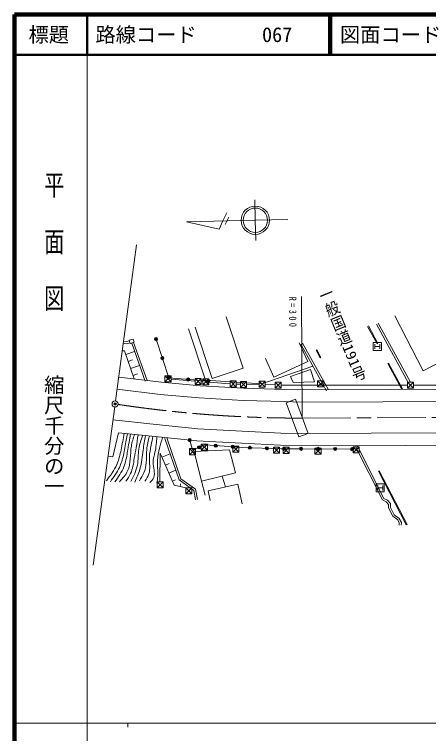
# Model space of a CAD drawing. Units: millimetres, scale not verified. Extents: x 40000 to 680000, y 20000 to 380000.
# Drawn here: x 40000 to 142276, y 202409 to 380000 of the extents above; entities that cross this region are included whole.
import ezdxf
from ezdxf.enums import TextEntityAlignment as Align

# ---------------------------------------------------------------- set-up
doc = ezdxf.new("R2010")
doc.units = ezdxf.units.MM
doc.header["$LTSCALE"] = 1000
doc.header["$PDMODE"] = 32
doc.header["$PDSIZE"] = 500
doc.linetypes.add('CHAIN', pattern=[18.5, 12, -1.5, 3.5, -1.5])
for name, color, linetype, lineweight in [('M-BGD', 7, 'Continuous', 13), ('M-BGD-HTXT', 7, 'Continuous', 13), ('M-BMK', 2, 'CHAIN', 13), ('M-BMK-ROW', 30, 'Continuous', 13), ('M-BMK-SRVR', 3, 'Continuous', 13), ('M-STR-HTXT', 7, 'Continuous', 13), ('M-STR-STRC', 7, 'Continuous', 13), ('M-TTL', 2, 'Continuous', 140), ('M-TTL-BAND', 7, 'Continuous', 13), ('M-TTL-LINE', 7, 'Continuous', 50), ('M-TTL-TXT', 7, 'Continuous', 13)]:
    doc.layers.add(name, color=color, linetype=linetype, lineweight=lineweight)
doc.layers.add('M-OTRS', color=6, linetype='Continuous')
doc.styles.add('@ＭＳ ゴシック', font='')
doc.styles.add('ＭＳ ゴシック', font='')
doc.styles.get('@ＭＳ ゴシック').set_extended_font_data('@MS Gothic')
doc.styles.get('ＭＳ ゴシック').set_extended_font_data('MS Gothic')

msp = doc.modelspace()

# ---------------------------------------------------------------- linework, layer by layer
at = {"layer": 'M-BGD'}
for p, q in [((140919, 292017), (133976, 305591)), ((137771, 289177), (129859, 303785)), ((88821, 290111), (84606, 302754)), ((129571, 298630), (127217, 302970)), ((129747, 298726), (127393, 303065)), ((137331, 288939), (129420, 303547)), ((72273, 289426), (68958, 298837)), ((72745, 289592), (69429, 299003)), ((117087, 287065), (110737, 298565)), ((117525, 287307), (111174, 298806)), ((129747, 298726), (129571, 298630)), ((66958, 296915), (66958, 297038)), ((67508, 296047), (69677, 296795)), ((114521, 297072), (114699, 297161)), ((115477, 295158), (114521, 297072)), ((115656, 295248), (114699, 297161)), ((101964, 295002), (104098, 290397)), ((115656, 295248), (115477, 295158)), ((68107, 294311), (69197, 294687)), ((68705, 292575), (70898, 293330)), ((132192, 293801), (132367, 293896)), ((135677, 287377), (132192, 293801)), ((135904, 287377), (132367, 293896)), ((145698, 294462), (140919, 292017)), ((113125, 292291), (114138, 289252)), ((76323, 289161), (65759, 290434)), ((69304, 290838), (70406, 291218)), ((84641, 289430), (78682, 289934)), ((86534, 289297), (86141, 289321)), ((93247, 288793), (88034, 289194)), ((95829, 288654), (94747, 288702)), ((100420, 288669), (97329, 288630)), ((104379, 288492), (101920, 288634)), ((137075, 288449), (105879, 288449)), ((138575, 288452), (154174, 288505)), ((76013, 271631), (75936, 264652)), ((79464, 263770), (76013, 271631)), ((76444, 270648), (78450, 271529)), ((77307, 268683), (78233, 269089)), ((78170, 266718), (79866, 267463)), ((129899, 267194), (130077, 267286)), ((129899, 267194), (130077, 267286)), ((136770, 253937), (129899, 267194)), ((136947, 254029), (130077, 267286)), ((79033, 264753), (79803, 265091)), ((86235, 264712), (87128, 261266)), ((92121, 263339), (91328, 265980)), ((82340, 263080), (79464, 263770)), ((80902, 263425), (81053, 264054)), ((96244, 259176), (95158, 264021)), ((136770, 253937), (136947, 254029))]:
    msp.add_line(p, q, dxfattribs=at)
for points in [[(92308, 305321), (96522, 292679), (88821, 290111)], [(82959, 302331), (87187, 289648), (101059, 288811), (113654, 293172)], [(68539, 298880), (67644, 298687), (66893, 298819)], [(68433, 299369), (67634, 299196), (66960, 299314)], [(74971, 299815), (78164, 290237), (85288, 289646), (87860, 289468)], [(104098, 290397), (112465, 294273), (110332, 298878)], [(69603, 289970), (67209, 296915), (66636, 296915)], [(113125, 292291), (108193, 290617), (108810, 289076), (114138, 289252)], [(76323, 289161), (85850, 288318), (96608, 287670), (106783, 287411), (111040, 287282), (264450, 287869), (282050, 289230), (340122, 289880)], [(230786, 284740), (111000, 284282), (106707, 284412), (96480, 284673), (85627, 285326), (76011, 286176), (65357, 287460)], [(64332, 279883), (75020, 278730), (85254, 277700), (96203, 277121), (105817, 276605), (110920, 276478), (231421, 277058)], [(340135, 271474), (334821, 273289), (281998, 272963), (264367, 273935), (110887, 273478), (105699, 273607), (96042, 274125), (85025, 274708), (74720, 275745), (65708, 276717), (64348, 270754), (63125, 270956)], [(84736, 260118), (84271, 262440), (80707, 265046), (77142, 275290)], [(85226, 260216), (84723, 262729), (81128, 265358), (77614, 275454)], [(83280, 274884), (84014, 272493), (87161, 273679), (96372, 273066), (105855, 272739), (111086, 272739), (123421, 272658)], [(135490, 253866), (135541, 254578), (135032, 255545), (133811, 256410), (132895, 258241), (132895, 259208), (132132, 260072), (131217, 260479), (124654, 273519)], [(134991, 253902), (135032, 254472), (134645, 255206), (133420, 256074), (132395, 258123), (132395, 259018), (131829, 259660), (130850, 260095), (124207, 273294)], [(95158, 264021), (87815, 262374), (88354, 259974)]]:
    msp.add_lwpolyline(points, dxfattribs=at)
for points in [[(69567, 299042), (68601, 298771), (68377, 299568), (69344, 299839)], [(110263, 275688), (107136, 284099), (109444, 284957), (112571, 276546)], [(94565, 266786), (86235, 264712), (84404, 272065), (93150, 272466)]]:
    msp.add_lwpolyline(points, close=True, dxfattribs=at)
for centre, radius in [((74971, 299815), 400), ((74971, 299815), 352), ((74971, 299815), 304), ((74971, 299815), 256), ((74971, 299815), 208), ((74971, 299815), 160), ((74971, 299815), 112), ((74971, 299815), 64), ((74971, 299815), 16), ((76538, 295113), 400), ((76538, 295113), 352), ((76538, 295113), 304), ((76538, 295113), 256), ((76538, 295113), 208), ((76538, 295113), 160), ((76538, 295113), 112), ((76538, 295113), 64), ((76538, 295113), 16), ((78106, 290412), 400), ((78106, 290412), 352), ((78106, 290412), 304), ((78106, 290412), 256), ((78106, 290412), 208), ((78106, 290412), 160), ((78106, 290412), 112), ((78106, 290412), 64), ((78106, 290412), 16), ((82919, 289842), 400), ((82919, 289842), 352), ((82919, 289842), 304), ((82919, 289842), 256), ((82919, 289842), 208), ((82919, 289842), 160), ((82919, 289842), 112), ((82919, 289842), 64), ((82919, 289842), 16), ((87860, 289468), 400), ((87860, 289468), 352), ((87860, 289468), 304), ((87860, 289468), 256), ((87860, 289468), 208), ((87860, 289468), 160), ((87860, 289468), 112), ((87860, 289468), 64), ((87860, 289468), 16), ((83280, 274884), 400), ((83280, 274884), 352), ((83280, 274884), 304), ((83280, 274884), 256), ((83280, 274884), 208), ((83280, 274884), 160), ((83280, 274884), 112), ((83280, 274884), 64), ((83280, 274884), 16), ((85618, 273098), 400), ((89722, 273508), 400), ((89722, 273508), 352), ((89722, 273508), 304), ((89722, 273508), 256), ((89722, 273508), 208), ((89722, 273508), 160), ((89722, 273508), 112), ((89722, 273508), 64), ((89722, 273508), 16), ((93927, 273228), 400), ((93927, 273228), 352), ((93927, 273228), 304), ((85618, 273098), 352), ((85618, 273098), 304), ((85618, 273098), 256), ((85618, 273098), 208), ((85618, 273098), 160), ((85618, 273098), 112), ((85618, 273098), 64), ((85618, 273098), 16), ((93927, 273228), 256), ((93927, 273228), 208), ((93927, 273228), 160), ((93927, 273228), 112), ((93927, 273228), 64), ((93927, 273228), 16), ((98136, 273005), 400), ((98136, 273005), 352), ((98136, 273005), 304), ((98136, 273005), 256), ((98136, 273005), 208), ((98136, 273005), 160), ((98136, 273005), 112), ((98136, 273005), 64), ((98136, 273005), 16), ((102349, 272860), 400), ((102349, 272860), 352), ((102349, 272860), 304), ((102349, 272860), 256), ((102349, 272860), 208), ((102349, 272860), 160), ((102349, 272860), 112), ((102349, 272860), 64), ((102349, 272860), 16), ((106561, 272739), 400), ((106561, 272739), 352), ((106561, 272739), 304), ((106561, 272739), 256), ((106561, 272739), 208), ((106561, 272739), 160), ((106561, 272739), 112), ((106561, 272739), 64), ((106561, 272739), 16), ((110777, 272739), 400), ((110777, 272739), 352), ((110777, 272739), 304), ((110777, 272739), 256), ((110777, 272739), 208), ((110777, 272739), 160), ((110777, 272739), 112), ((110777, 272739), 64), ((110777, 272739), 16), ((114991, 272713), 400), ((114991, 272713), 352), ((114991, 272713), 304), ((114991, 272713), 256), ((114991, 272713), 208), ((114991, 272713), 160), ((114991, 272713), 112), ((114991, 272713), 64), ((114991, 272713), 16), ((119206, 272686), 400), ((119206, 272686), 352), ((119206, 272686), 304), ((119206, 272686), 256), ((119206, 272686), 208), ((119206, 272686), 160), ((119206, 272686), 112), ((119206, 272686), 64), ((119206, 272686), 16), ((123421, 272658), 400), ((123421, 272658), 352), ((123421, 272658), 304), ((123421, 272658), 256), ((123421, 272658), 208), ((123421, 272658), 160), ((123421, 272658), 112), ((123421, 272658), 64), ((123421, 272658), 16)]:
    msp.add_circle(centre, radius, dxfattribs=at)
for points, knots in [([(62708, 264805), (63672, 266096), (64636, 267386), (65277, 268831), (65787, 269980), (66092, 271228), (66351, 272474), (66634, 273839), (66862, 275204), (67091, 276568)], [0, 0, 0, 0, 1, 1, 1, 2, 2, 2, 3, 3, 3, 3]), ([(63705, 264614), (64522, 265750), (65338, 266887), (65929, 268141), (66375, 269089), (66693, 270104), (66926, 271132), (67208, 272377), (67367, 273641), (67616, 274889), (67722, 275419), (67844, 275946), (67966, 276473)], [0, 0, 0, 0, 1, 1, 1, 2, 2, 2, 3, 3, 3, 4, 4, 4, 4]), ([(64779, 264575), (65647, 265766), (66515, 266958), (67041, 268295), (67484, 269420), (67685, 270649), (67884, 271860), (68024, 272709), (68164, 273549), (68306, 274391), (68419, 275060), (68534, 275730), (68649, 276400)], [0, 0, 0, 0, 1, 1, 1, 2, 2, 2, 3, 3, 3, 4, 4, 4, 4]), ([(65929, 264614), (66716, 265464), (67502, 266314), (67961, 267298), (68802, 269098), (68544, 271345), (68881, 273394), (69045, 274391), (69350, 275341), (69654, 276291)], [0, 0, 0, 0, 1, 1, 1, 2, 2, 2, 3, 3, 3, 3]), ([(67501, 264729), (67939, 265337), (68377, 265945), (68690, 266608), (69239, 267772), (69402, 269106), (69610, 270403), (69755, 271308), (69921, 272195), (70070, 273087), (70242, 274118), (70390, 275157), (70538, 276196)], [0, 0, 0, 0, 1, 1, 1, 2, 2, 2, 3, 3, 3, 4, 4, 4, 4]), ([(68728, 264652), (69416, 265975), (70103, 267297), (70377, 268716), (70624, 269999), (70532, 271360), (70722, 272666), (70891, 273831), (71283, 274952), (71675, 276073)], [0, 0, 0, 0, 1, 1, 1, 2, 2, 2, 3, 3, 3, 3]), ([(69763, 264537), (70221, 265572), (70679, 266606), (70990, 267681), (71436, 269217), (71583, 270837), (71795, 272436), (71954, 273632), (72149, 274817), (72344, 276001)], [0, 0, 0, 0, 1, 1, 1, 2, 2, 2, 3, 3, 3, 3]), ([(70875, 264805), (71267, 265454), (71658, 266103), (71949, 266799), (72278, 267588), (72479, 268437), (72562, 269292), (72669, 270390), (72581, 271499), (72677, 272589), (72773, 273675), (73051, 274742), (73329, 275810)], [0, 0, 0, 0, 1, 1, 1, 2, 2, 2, 3, 3, 3, 4, 4, 4, 4]), ([(72217, 264729), (72612, 265313), (73007, 265898), (73214, 266531), (73631, 267805), (73287, 269275), (73329, 270672), (73359, 271692), (73595, 272673), (73789, 273663), (73928, 274374), (74046, 275089), (74164, 275805)], [0, 0, 0, 0, 1, 1, 1, 2, 2, 2, 3, 3, 3, 4, 4, 4, 4]), ([(73444, 264384), (73828, 264800), (74212, 265217), (74403, 265687), (74846, 266782), (74244, 268170), (74249, 269445), (74253, 270291), (74523, 271088), (74709, 271899), (74994, 273143), (75080, 274421), (75166, 275700)], [0, 0, 0, 0, 1, 1, 1, 2, 2, 2, 3, 3, 3, 4, 4, 4, 4]), ([(75170, 264230), (75267, 264817), (75365, 265404), (75400, 265994), (75476, 267292), (75251, 268608), (75323, 269905), (75379, 270913), (75615, 271909), (75860, 272896), (76081, 273790), (76311, 274676), (76540, 275562)], [0, 0, 0, 0, 1, 1, 1, 2, 2, 2, 3, 3, 3, 4, 4, 4, 4])]:
    msp.add_open_spline(points, degree=3, knots=knots, dxfattribs=at)
at = {"layer": 'M-BMK'}
msp.add_line((111076, 280319), (164147, 280595), dxfattribs=at)
msp.add_arc((110485, 580318), 300000, 261.39612, 270.11287, dxfattribs=at)
at = {"layer": 'M-BMK-ROW'}
for p, q in [((77182, 290747), (78682, 289247)), ((77182, 289247), (78682, 290747)), ((84641, 290116), (86141, 288616)), ((84641, 288616), (86141, 290116)), ((86534, 290001), (88034, 288501)), ((86534, 288501), (88034, 290001)), ((93247, 289485), (94747, 287985)), ((93247, 287985), (94747, 289485)), ((114879, 289543), (116379, 288043)), ((114879, 288043), (116379, 289543)), ((95829, 289370), (97329, 287870)), ((95829, 287870), (97329, 289370)), ((100420, 289428), (101920, 287928)), ((100420, 287928), (101920, 289428)), ((104379, 289199), (105879, 287699)), ((104379, 287699), (105879, 289199)), ((137075, 289199), (138575, 287699)), ((137075, 287699), (138575, 289199)), ((86156, 273895), (87656, 272395)), ((86156, 272395), (87656, 273895)), ((83200, 272786), (84700, 271286)), ((83200, 271286), (84700, 272786)), ((93956, 273402), (95456, 271902)), ((93956, 271902), (95456, 273402)), ((103948, 273156), (105448, 271656)), ((103948, 271656), (105448, 273156)), ((106329, 273115), (107829, 271615)), ((106329, 271615), (107829, 273115)), ((114212, 272910), (115712, 271410)), ((114212, 271410), (115712, 272910)), ((123634, 273198), (125134, 271698)), ((123634, 271698), (125134, 273198)), ((75235, 264575), (76735, 263075)), ((75235, 263075), (76735, 264575)), ((82297, 263138), (83797, 261638)), ((82297, 261638), (83797, 263138))]:
    msp.add_line(p, q, dxfattribs=at)
for points in [[(77182, 289247), (77182, 290747), (78682, 290747), (78682, 289247)], [(84641, 288616), (84641, 290116), (86141, 290116), (86141, 288616)], [(86534, 288501), (86534, 290001), (88034, 290001), (88034, 288501)], [(93247, 287985), (93247, 289485), (94747, 289485), (94747, 287985)], [(114879, 288043), (114879, 289543), (116379, 289543), (116379, 288043)], [(95829, 287870), (95829, 289370), (97329, 289370), (97329, 287870)], [(100420, 287928), (100420, 289428), (101920, 289428), (101920, 287928)], [(104379, 287699), (104379, 289199), (105879, 289199), (105879, 287699)], [(137075, 287699), (137075, 289199), (138575, 289199), (138575, 287699)], [(86156, 272395), (86156, 273895), (87656, 273895), (87656, 272395)], [(83200, 271286), (83200, 272786), (84700, 272786), (84700, 271286)], [(93956, 271902), (93956, 273402), (95456, 273402), (95456, 271902)], [(103948, 271656), (103948, 273156), (105448, 273156), (105448, 271656)], [(106329, 271615), (106329, 273115), (107829, 273115), (107829, 271615)], [(114212, 271410), (114212, 272910), (115712, 272910), (115712, 271410)], [(123634, 271698), (123634, 273198), (125134, 273198), (125134, 271698)], [(75235, 263075), (75235, 264575), (76735, 264575), (76735, 263075)], [(82297, 261638), (82297, 263138), (83797, 263138), (83797, 261638)]]:
    msp.add_lwpolyline(points, close=True, dxfattribs=at)
at = {"layer": 'M-BMK-SRVR'}
for p, q in [((99484, 329172), (99376, 334171)), ((99484, 329172), (82488, 328803)), ((92914, 329924), (92058, 328116)), ((107483, 329346), (99484, 329172)), ((99484, 329172), (99593, 324173)), ((64963, 284551), (70173, 323073)), ((59483, 244029), (64762, 283064))]:
    msp.add_line(p, q, dxfattribs=at)
msp.add_lwpolyline([(82488, 328803), (90530, 326977), (91486, 328998), (92443, 331019)], dxfattribs=at)
for centre, radius in [((99484, 329172), 3500), ((99484, 329172), 3000), ((64863, 283808), 750)]:
    msp.add_circle(centre, radius, dxfattribs=at)
at = {"layer": 'M-OTRS'}
msp.add_point((64863, 283808), dxfattribs=at)
at = {"layer": 'M-STR-HTXT'}
msp.add_line((110920, 310319), (111076, 280319), dxfattribs=at)
at = {"layer": 'M-STR-STRC'}
for p, q in [((129018, 298591), (129018, 297391)), ((130218, 298591), (130218, 297391)), ((129018, 297991), (130218, 297991)), ((129734, 263676), (129734, 262476)), ((129734, 263076), (130934, 263076)), ((130934, 263676), (130934, 262476))]:
    msp.add_line(p, q, dxfattribs=at)
for points in [[(128618, 296991), (128618, 298991), (130618, 298991), (130618, 296991)], [(129334, 262076), (129334, 264076), (131334, 264076), (131334, 262076)]]:
    msp.add_lwpolyline(points, close=True, dxfattribs=at)
at = {"layer": 'M-TTL'}
for p, q in [((40000, 380000), (40000, 20000)), ((680000, 380000), (40000, 380000))]:
    msp.add_line(p, q, dxfattribs=at)
at = {"layer": 'M-TTL-BAND'}
for p, q in [((58000, 370000), (58000, 20000)), ((40000, 205000), (579000, 205000)), ((68000, 205000), (68000, 204000))]:
    msp.add_line(p, q, dxfattribs=at)
at = {"layer": 'M-TTL-LINE'}
for p, q in [((58000, 380000), (58000, 370000)), ((117750, 380000), (117750, 370000)), ((118250, 380000), (118250, 370000)), ((40000, 370000), (680000, 370000))]:
    msp.add_line(p, q, dxfattribs=at)

# ---------------------------------------------------------------- texts
at = {"layer": 'M-BGD-HTXT', "style": '@ＭＳ ゴシック', "width": 1.1}
msp.add_text('一般国道191号', height=2566, rotation=292.301, dxfattribs=at).set_placement((114358, 311908), align=Align.BOTTOM_LEFT)
at = {"layer": 'M-STR-HTXT', "insert": (107782, 310282), "char_height": 1833, "attachment_point": 7, "rotation": 270.401, "style": 'ＭＳ ゴシック'}
msp.add_mtext('\\T1.61;\\W0.7;R=300', dxfattribs=at)
at = {"layer": 'M-TTL-BAND', "style": '@ＭＳ ゴシック', "width": 1.4}
msp.add_text('平  面  図', height=3666, rotation=270, dxfattribs=at).set_placement((49777, 306475), align=Align.MIDDLE_RIGHT)
at = {"layer": 'M-TTL-BAND', "style": '@ＭＳ ゴシック'}
msp.add_text('縮尺千分の一', height=3666, rotation=270, dxfattribs=at).set_placement((49777, 261030), align=Align.MIDDLE_RIGHT)
at = {"layer": 'M-TTL-TXT', "style": 'ＭＳ ゴシック'}
msp.add_text('標題', height=3666, dxfattribs=at).set_placement((48500, 375000), align=Align.MIDDLE_CENTER)
for s, p in [('路線コード', (60000, 375000)), ('067', (101142, 375000)), ('図面コード', (120380, 375000))]:
    msp.add_text(s, height=3666, dxfattribs=at).set_placement(p, align=Align.MIDDLE_LEFT)

doc.saveas('drawing.dxf')
